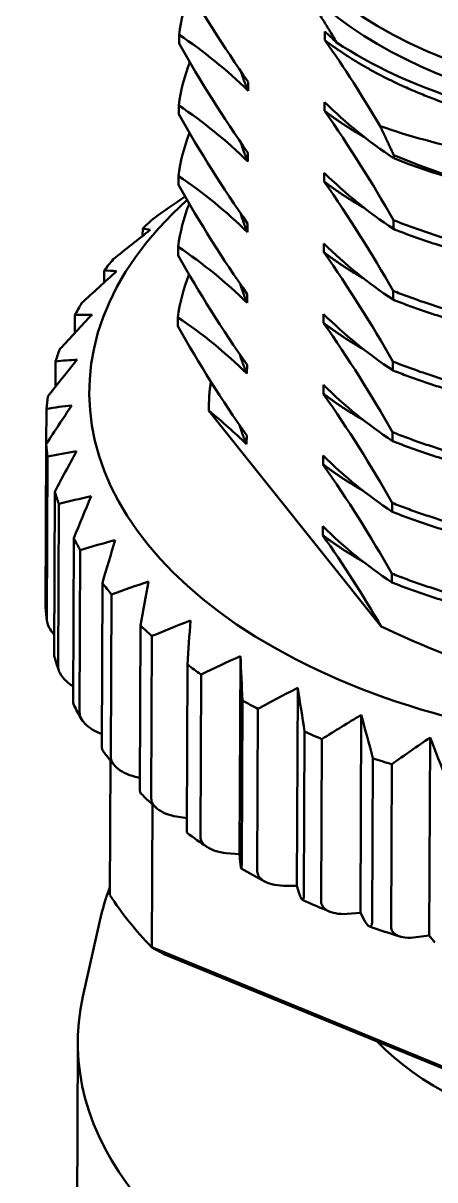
# Model space of a CAD drawing. Header units: millimetres. Extents: x 0 to 420, y 0 to 297.
# Drawn here: x 299.358 to 300.033, y 159.228 to 161.127 of the extents above; entities that cross this region are included whole.
import ezdxf

# ---------------------------------------------------------------- set-up
doc = ezdxf.new("R2010")
doc.units = ezdxf.units.MM
doc.header["$LTSCALE"] = 0.75
doc.layers.add('Visible', color=7, linetype='Continuous', lineweight=50)

msp = doc.modelspace()

# ---------------------------------------------------------------- linework, layer by layer
at = {"layer": 'Visible', "extrusion": (0, 0.816497, 0.57735)}
for p, q in [((299.6132, 161.0937), (299.6133, 161.1082)), ((299.8524, 161.0991), (299.8524, 161.1136)), ((299.7267, 161.0305), (299.7266, 161.016)), ((299.6127, 160.9776), (299.6128, 160.9921)), ((299.8519, 160.983), (299.8519, 160.9975)), ((299.7262, 160.9144), (299.7261, 160.8999)), ((299.9653, 160.9104), (299.9653, 160.9053)), ((299.6122, 160.8615), (299.6123, 160.876)), ((299.8514, 160.8669), (299.8514, 160.8814)), ((299.7257, 160.7983), (299.7256, 160.7838)), ((299.9648, 160.8037), (299.9648, 160.7892)), ((299.5536, 160.79), (299.5535, 160.7778)), ((299.6117, 160.7454), (299.6118, 160.76)), ((299.8509, 160.7508), (299.8509, 160.7653)), ((299.4903, 160.721), (299.4902, 160.7012)), ((299.7252, 160.6822), (299.7251, 160.6677)), ((299.9643, 160.6876), (299.9643, 160.6731)), ((299.4425, 160.6478), (299.4423, 160.6186)), ((299.6112, 160.6294), (299.6113, 160.6439)), ((299.8504, 160.6348), (299.8504, 160.6493)), ((299.4107, 160.5717), (299.4106, 160.5303)), ((299.7247, 160.5662), (299.7246, 160.5517)), ((299.9638, 160.5716), (299.9638, 160.557)), ((299.8499, 160.5187), (299.8499, 160.5332)), ((299.3956, 160.4938), (299.3954, 160.436)), ((299.9448, 160.1366), (299.6623, 160.4903)), ((299.7242, 160.4501), (299.7241, 160.4356)), ((299.9633, 160.4555), (299.9633, 160.441)), ((299.3942, 160.1689), (299.3953, 160.4359)), ((299.3974, 160.4154), (299.3963, 160.1484)), ((299.8494, 160.4026), (299.8494, 160.4171)), ((299.4084, 160.0909), (299.4096, 160.3578)), ((299.4161, 160.3377), (299.4149, 160.0707)), ((299.9628, 160.3394), (299.9628, 160.3249)), ((299.8488, 160.2865), (299.8489, 160.301)), ((299.4393, 160.0144), (299.4405, 160.2814)), ((299.4512, 160.2619), (299.4501, 159.9949)), ((299.9623, 160.2233), (299.9623, 160.2088)), ((299.4864, 159.9408), (299.4875, 160.2078)), ((299.5024, 160.1892), (299.5013, 159.9222)), ((299.5489, 159.8712), (299.55, 160.1382)), ((299.5688, 160.1208), (299.5676, 159.8538)), ((299.6258, 159.8067), (299.627, 160.0736)), ((299.7139, 160.0878), (299.7125, 159.7627)), ((299.6493, 160.0577), (299.6482, 159.7907)), ((299.8078, 160.0358), (299.8063, 159.7108)), ((299.716, 159.7482), (299.7171, 160.0152)), ((299.7427, 160.001), (299.7416, 159.734)), ((299.912, 159.9911), (299.9106, 159.666)), ((299.818, 159.6967), (299.8191, 159.9637)), ((299.8475, 159.9515), (299.8464, 159.6845)), ((300.025, 159.9543), (300.0236, 159.6292)), ((299.9301, 159.6531), (299.9313, 159.9201)), ((299.5008, 159.9162), (299.4999, 159.6955)), ((299.9621, 159.9101), (299.9609, 159.6431)), ((299.5411, 159.8898), (299.549, 159.888)), ((299.5685, 159.6096), (299.5695, 159.8442)), ((299.6259, 159.8218), (299.6091, 159.8243)), ((299.7125, 159.7627), (299.6906, 159.7644)), ((299.7125, 159.7627), (299.7136, 159.7499)), ((299.8063, 159.7108), (299.7843, 159.7108)), ((299.8063, 159.7108), (299.8103, 159.6981)), ((299.4833, 159.653), (299.4556, 159.529)), ((299.9106, 159.666), (299.8888, 159.6644)), ((299.9106, 159.666), (299.9172, 159.6538)), ((300.0236, 159.6292), (300.0023, 159.6261)), ((300.0236, 159.6292), (300.0328, 159.6175)), ((300.2934, 159.3118), (299.5685, 159.6096)), ((300.3044, 159.3044), (299.5901, 159.5977)), ((299.4471, 159.4543), (299.4453, 159.048))]:
    msp.add_line(p, q, dxfattribs=at)
at = {"layer": 'Visible', "extrusion": (1e-16, -2e-16, -1)}
for centre, radius, start, end in [((-301.5337, 162.2945), 2.2052, 325.0282, 330.536), ((-300.3941, 161.0864), 0.776, 303.7272, 314.532), ((-300.3273, 160.8182), 1.2412, 292.0785, 294.3553)]:
    msp.add_arc(centre, radius, start, end, dxfattribs=at)
at = {"layer": 'Visible'}
for centre, radius, start, end in [((299.1824, 160.4628), 0.776, 45.468, 56.2728), ((298.1755, 159.9208), 2.0495, 30.4078, 35.0956), ((299.1819, 160.3467), 0.776, 45.468, 56.2728), ((298.0448, 159.719), 2.2052, 29.464, 34.9718), ((299.1814, 160.2306), 0.776, 45.468, 56.2728), ((298.0443, 159.6029), 2.2052, 29.464, 34.9718), ((299.1809, 160.1145), 0.776, 45.468, 56.2728), ((298.0438, 159.4869), 2.2052, 29.464, 34.9718), ((299.1804, 159.9985), 0.776, 45.468, 56.2728), ((298.0433, 159.3708), 2.2052, 29.464, 34.9718), ((298.0428, 159.2547), 2.2052, 29.464, 34.9718), ((299.1706, 159.8719), 0.79, 45.5202, 51.5104), ((298.0423, 159.1386), 2.2052, 29.464, 34.9718), ((298.1423, 159.0885), 2.085, 30.1769, 35.0683), ((299.78, 160.1961), 0.3869, 184.2412, 187.4693), ((299.8119, 160.2033), 0.4196, 196.2313, 199.4291), ((299.8722, 160.2301), 0.4857, 207.2979, 210.416)]:
    msp.add_arc(centre, radius, start, end, dxfattribs=at)
at = {"layer": 'Visible', "extrusion": (2e-16, 0, -1)}
for centre, radius, start, end in [((-300.4257, 161.6984), 0.8189, 312.5909, 314.4335), ((-301.5332, 162.1784), 2.2052, 325.0282, 330.536), ((-300.3961, 161.5507), 0.776, 303.7272, 314.532), ((-300.3909, 160.9873), 1.4219, 286.9597, 289.1058)]:
    msp.add_arc(centre, radius, start, end, dxfattribs=at)
at = {"layer": 'Visible', "extrusion": (4e-16, -1e-16, -1)}
for centre, radius, start, end in [((-301.5327, 162.0623), 2.2052, 325.0282, 330.536), ((-300.3946, 161.2025), 0.776, 303.7272, 314.532)]:
    msp.add_arc(centre, radius, start, end, dxfattribs=at)
at = {"layer": 'Visible', "extrusion": (2e-16, -1e-16, -1)}
for centre, radius, start, end in [((-300.3956, 161.4346), 0.776, 303.7272, 314.532), ((-301.5322, 161.9462), 2.2052, 325.0282, 330.536), ((-300.3931, 160.8542), 0.776, 303.7272, 314.532)]:
    msp.add_arc(centre, radius, start, end, dxfattribs=at)
at = {"layer": 'Visible', "extrusion": (2e-16, -2e-16, -1)}
for centre, radius, start, end in [((-300.3951, 161.3185), 0.776, 303.7272, 314.532), ((-299.9547, 160.286), 0.5854, 319.8671, 322.8489)]:
    msp.add_arc(centre, radius, start, end, dxfattribs=at)
at = {"layer": 'Visible', "extrusion": (3e-16, 0, -1)}
for centre, radius, start, end in [((-301.5317, 161.8302), 2.2052, 325.0282, 330.536), ((-300.1507, 160.4997), 0.8763, 304.1254, 306.7418)]:
    msp.add_arc(centre, radius, start, end, dxfattribs=at)
at = {"layer": 'Visible', "extrusion": (1e-16, 0, -1)}
for centre, radius, start, end in [((-301.5312, 161.7141), 2.2052, 325.0282, 330.536), ((-300.3936, 160.9703), 0.776, 303.7272, 314.532), ((-300.2455, 160.6508), 1.0547, 297.7417, 300.1774)]:
    msp.add_arc(centre, radius, start, end, dxfattribs=at)
at = {"layer": 'Visible', "extrusion": (3e-16, -2e-16, -1)}
msp.add_arc((-300.4529, 161.1661), 1.148, 277.3486, 296.2691, dxfattribs=at)
at = {"layer": 'Visible', "extrusion": (0, 0, -1)}
msp.add_arc((-300.0507, 160.376), 0.7171, 311.4316, 314.2373, dxfattribs=at)
at = {"layer": 'Visible', "extrusion": (3e-16, 3e-16, -1)}
for centre, major_axis, start_param, end_param in [((300.4699, 161.4296), (-0.75, 0.0032), 3.141593, 6.283185), ((300.4657, 160.4598), (-1.0714, 0.0046), 0.549711, 0.582566), ((300.4657, 160.4598), (-1.0714, 0.0046), 0.298383, 0.331239), ((300.4657, 160.4598), (-1.0714, 0.0046), -0.581263, -0.548407), ((300.4657, 160.4598), (-1.0714, 0.0046), -0.83259, -0.799734), ((300.4657, 160.4598), (-1.0714, 0.0046), -0.958254, -0.925398)]:
    msp.add_ellipse(centre, major_axis=major_axis, ratio=0.58284, start_param=start_param, end_param=end_param, dxfattribs=at)
at = {"layer": 'Visible', "extrusion": (3e-16, 4e-16, -1)}
for centre, major_axis, start_param, end_param in [((300.4698, 161.4001), (-0.75, 0.0032), 3.10786, 5.844014), ((300.4694, 161.313), (-0.8571, 0.0037), -1.224569, -0.944532)]:
    msp.add_ellipse(centre, major_axis=major_axis, ratio=0.58284, start_param=start_param, end_param=end_param, dxfattribs=at)
at = {"layer": 'Visible', "extrusion": (3e-16, 1e-16, -1)}
for centre, major_axis, ratio, start_param, end_param in [((300.4698, 161.306), (0.8575, 0.0173), 0.567733, 1.931217, 2.211164), ((300.4657, 160.4598), (-1.0714, 0.0046), 0.58284, -0.329935, -0.297079)]:
    msp.add_ellipse(centre, major_axis=major_axis, ratio=ratio, start_param=start_param, end_param=end_param, dxfattribs=at)
at = {"layer": 'Visible', "extrusion": (4e-16, 1e-16, -1)}
msp.add_ellipse((300.466, 160.5178), major_axis=(-1, 0.0043), ratio=0.58284, start_param=2.589255, end_param=6.855014, dxfattribs=at)
at = {"layer": 'Visible', "extrusion": (4e-16, -1e-16, -1)}
for start_param, end_param in [(0.424047, 0.456903), (0.172719, 0.205575), (0.047056, 0.079912), (-0.078608, -0.045752), (-0.204272, -0.171416), (-0.455599, -0.422743), (-0.706926, -0.674071), (-1.083918, -1.051062)]:
    msp.add_ellipse((300.4657, 160.4598), major_axis=(-1.0714, 0.0046), ratio=0.58284, start_param=start_param, end_param=end_param, dxfattribs=at)
at = {"layer": 'Visible'}
msp.add_ellipse((300.4633, 159.9026), major_axis=(-1.0286, 0.0044), ratio=0.58284, start_param=0.360184, end_param=0.518158, dxfattribs=at)
at = {"layer": 'Visible', "extrusion": (2e-16, 0, -1)}
msp.add_ellipse((300.4614, 159.4499), major_axis=(-1.0143, 0.0044), ratio=0.58284, start_param=3.01478, end_param=6.409998, dxfattribs=at)
at = {"layer": 'Visible', "extrusion": (4e-16, 0, -1)}
msp.add_ellipse((300.4621, 159.624), major_axis=(-0.6, 0.0026), ratio=0.58284, start_param=4.42499, end_param=5.770072, dxfattribs=at)
at = {"layer": 'Visible', "extrusion": (-2.47914e-11, -1.66886e-11, -1)}
msp.add_rational_spline([(299.7902, 161.2171), (299.8302, 161.167), (299.8715, 161.0955)], [1.81904761762, 1.81904761762, 1.7900251174], degree=2, dxfattribs=at)
at = {"layer": 'Visible'}
for points, weights, knots in [([(301.3243, 161.2088), (301.316, 161.136), (301.2747, 161.0674), (301.1533, 160.8661), (300.8315, 160.7722), (300.5098, 160.6784), (300.1761, 160.7428), (300.0625, 160.7647), (299.9648, 160.8037)], [0.964998613553, 0.972729596799, 1, 0.923879532511, 1, 0.923879532511, 1, 0.972729596799, 0.964998613553], [0.14780204, 0.14780204, 0.14780204, 0.15277778, 0.15277778, 0.16666667, 0.16666667, 0.18055556, 0.18055556, 0.18553129, 0.18553129, 0.18553129]), ([(301.3242, 161.1943), (301.3159, 161.1215), (301.2746, 161.0529), (301.1532, 160.8516), (300.8315, 160.7577), (300.5097, 160.6639), (300.176, 160.7283), (300.0625, 160.7502), (299.9648, 160.7892)], [0.964998613553, 0.972729596799, 1, 0.923879532511, 1, 0.923879532511, 1, 0.972729596799, 0.964998613553], [0, 0, 0, 0.00168216, 0.00168216, 0.00637759, 0.00637759, 0.01107303, 0.01107303, 0.01275519, 0.01275519, 0.01275519]), ([(300.898, 161.0182), (300.8478, 160.9971), (300.793, 160.9809), (300.5061, 160.8965), (300.2085, 160.9531), (299.9897, 160.9948), (299.8524, 161.0991)], [0.975309662965, 0.984497722588, 1, 0.923879532511, 1, 0.942877655711, 0.971486845258], [0.05272702, 0.05272702, 0.05272702, 0.05555556, 0.05555556, 0.06944444, 0.06944444, 0.07986695, 0.07986695, 0.07986695]), ([(301.3238, 161.0928), (301.3154, 161.0199), (301.2742, 160.9514), (301.1528, 160.75), (300.831, 160.6561), (300.5093, 160.5623), (300.1756, 160.6267), (300.062, 160.6486), (299.9643, 160.6876)], [0.964998613553, 0.972729596799, 1, 0.923879532511, 1, 0.923879532511, 1, 0.972729596799, 0.964998613553], [0.25891315, 0.25891315, 0.25891315, 0.26388889, 0.26388889, 0.27777778, 0.27777778, 0.29166667, 0.29166667, 0.29664241, 0.29664241, 0.29664241]), ([(301.3237, 161.0783), (301.3154, 161.0054), (301.2741, 160.9369), (301.1527, 160.7355), (300.831, 160.6416), (300.5092, 160.5478), (300.1755, 160.6122), (300.062, 160.6341), (299.9643, 160.6731)], [0.964998613553, 0.972729596799, 1, 0.923879532511, 1, 0.923879532511, 1, 0.972729596799, 0.964998613553], [0, 0, 0, 0.00168272, 0.00168272, 0.00637973, 0.00637973, 0.01107674, 0.01107674, 0.01275946, 0.01275946, 0.01275946]), ([(301.3233, 160.9767), (301.3149, 160.9038), (301.2737, 160.8353), (301.1523, 160.6339), (300.8305, 160.54), (300.5088, 160.4462), (300.1751, 160.5106), (300.0615, 160.5325), (299.9638, 160.5716)], [0.964998613553, 0.972729596799, 1, 0.923879532511, 1, 0.923879532511, 1, 0.972729596799, 0.964998613553], [0.37002426, 0.37002426, 0.37002426, 0.375, 0.375, 0.38888889, 0.38888889, 0.40277778, 0.40277778, 0.40775352, 0.40775352, 0.40775352]), ([(301.3232, 160.9622), (301.3149, 160.8893), (301.2736, 160.8208), (301.1522, 160.6194), (300.8305, 160.5255), (300.5087, 160.4317), (300.175, 160.4961), (300.0615, 160.518), (299.9638, 160.557)], [0.964998613553, 0.972729596799, 1, 0.923879532511, 1, 0.923879532511, 1, 0.972729596799, 0.964998613553], [0, 0, 0, 0.00168272, 0.00168272, 0.00637973, 0.00637973, 0.01107674, 0.01107674, 0.01275946, 0.01275946, 0.01275946]), ([(301.3228, 160.8606), (301.3144, 160.7877), (301.2732, 160.7192), (301.1518, 160.5178), (300.83, 160.424), (300.5083, 160.3301), (300.1746, 160.3945), (300.061, 160.4164), (299.9633, 160.4555)], [0.964998613553, 0.972729596799, 1, 0.923879532511, 1, 0.923879532511, 1, 0.972729596799, 0.964998613553], [0.48113537, 0.48113537, 0.48113537, 0.48611111, 0.48611111, 0.5, 0.5, 0.51388889, 0.51388889, 0.51886463, 0.51886463, 0.51886463]), ([(301.3227, 160.8461), (301.3144, 160.7732), (301.2731, 160.7047), (301.1517, 160.5033), (300.83, 160.4095), (300.5082, 160.3156), (300.1745, 160.38), (300.061, 160.4019), (299.9633, 160.441)], [0.964998613553, 0.972729596799, 1, 0.923879532511, 1, 0.923879532511, 1, 0.972729596799, 0.964998613553], [0, 0, 0, 0.00168272, 0.00168272, 0.00637973, 0.00637973, 0.01107674, 0.01107674, 0.01275946, 0.01275946, 0.01275946]), ([(301.3222, 160.7445), (301.3139, 160.6716), (301.2727, 160.6031), (301.1513, 160.4017), (300.8295, 160.3079), (300.5078, 160.214), (300.1741, 160.2784), (300.0605, 160.3004), (299.9628, 160.3394)], [0.964998613553, 0.972729596799, 1, 0.923879532511, 1, 0.923879532511, 1, 0.972729596799, 0.964998613553], [0.59224648, 0.59224648, 0.59224648, 0.59722222, 0.59722222, 0.61111111, 0.61111111, 0.625, 0.625, 0.62997574, 0.62997574, 0.62997574]), ([(301.3222, 160.73), (301.3139, 160.6571), (301.2726, 160.5886), (301.1512, 160.3872), (300.8295, 160.2934), (300.5077, 160.1995), (300.174, 160.2639), (300.0605, 160.2858), (299.9628, 160.3249)], [0.964998613553, 0.972729596799, 1, 0.923879532511, 1, 0.923879532511, 1, 0.972729596799, 0.964998613553], [0, 0, 0, 0.00168272, 0.00168272, 0.00637973, 0.00637973, 0.01107674, 0.01107674, 0.01275946, 0.01275946, 0.01275946]), ([(301.3217, 160.6284), (301.3134, 160.5556), (301.2721, 160.487), (301.1508, 160.2856), (300.829, 160.1918), (300.5073, 160.0979), (300.1736, 160.1624), (300.06, 160.1843), (299.9623, 160.2233)], [0.964998613553, 0.972729596799, 1, 0.923879532511, 1, 0.923879532511, 1, 0.972729596799, 0.964998613553], [0.70335759, 0.70335759, 0.70335759, 0.70833333, 0.70833333, 0.72222222, 0.72222222, 0.73611111, 0.73611111, 0.74108685, 0.74108685, 0.74108685]), ([(301.3217, 160.6139), (301.3134, 160.541), (301.2721, 160.4725), (301.1507, 160.2711), (300.829, 160.1773), (300.5072, 160.0834), (300.1735, 160.1478), (300.06, 160.1698), (299.9623, 160.2088)], [0.964998613553, 0.972729596799, 1, 0.923879532511, 1, 0.923879532511, 1, 0.972729596799, 0.964998613553], [0, 0, 0, 0.00168203, 0.00168203, 0.00637711, 0.00637711, 0.0110722, 0.0110722, 0.01275422, 0.01275422, 0.01275422])]:
    msp.add_rational_spline(points, weights, degree=2, knots=knots, dxfattribs=at)
for points in [[(299.6133, 161.1082), (299.6162, 161.132), (299.6224, 161.1558), (299.6316, 161.1791)], [(299.6128, 160.9921), (299.6157, 161.0159), (299.6219, 161.0397), (299.6311, 161.063)], [(299.6123, 160.876), (299.6152, 160.8998), (299.6214, 160.9236), (299.6306, 160.9469)], [(299.5725, 160.8072), (299.5893, 160.8191), (299.6062, 160.8308), (299.6232, 160.8424)], [(299.6118, 160.76), (299.6147, 160.7838), (299.6209, 160.8075), (299.6301, 160.8308)], [(299.5054, 160.7395), (299.5255, 160.7557), (299.5457, 160.7718), (299.5661, 160.7877)], [(299.5661, 160.7877), (299.5619, 160.7888), (299.5577, 160.7895), (299.5536, 160.79)], [(299.4534, 160.6673), (299.4724, 160.6849), (299.4915, 160.7025), (299.5108, 160.7198)], [(299.5108, 160.7198), (299.5039, 160.7205), (299.4971, 160.7209), (299.4903, 160.721)], [(299.6113, 160.6439), (299.6142, 160.6677), (299.6204, 160.6914), (299.6296, 160.7147)], [(299.4174, 160.5918), (299.435, 160.6108), (299.4526, 160.6297), (299.4705, 160.6484)], [(299.4705, 160.6484), (299.4611, 160.6485), (299.4517, 160.6483), (299.4425, 160.6478)], [(299.398, 160.5143), (299.4138, 160.5345), (299.4298, 160.5546), (299.4459, 160.5746)], [(299.4459, 160.5746), (299.4341, 160.5739), (299.4223, 160.5729), (299.4107, 160.5717)], [(299.6623, 160.4903), (299.6619, 160.5064), (299.663, 160.5225), (299.6654, 160.5386)], [(299.3953, 160.4359), (299.4092, 160.4572), (299.4232, 160.4784), (299.4373, 160.4995)], [(299.4373, 160.4995), (299.4233, 160.4979), (299.4094, 160.496), (299.3956, 160.4938)], [(299.445, 160.4243), (299.429, 160.4216), (299.4132, 160.4186), (299.3974, 160.4154)], [(299.4096, 160.3578), (299.4213, 160.3801), (299.4331, 160.4023), (299.445, 160.4243)], [(299.4688, 160.3502), (299.4511, 160.3463), (299.4335, 160.3421), (299.4161, 160.3377)], [(299.4405, 160.2814), (299.4499, 160.3045), (299.4593, 160.3274), (299.4688, 160.3502)], [(299.5084, 160.2784), (299.4892, 160.2732), (299.4701, 160.2676), (299.4512, 160.2619)], [(299.563, 160.2101), (299.5426, 160.2034), (299.5225, 160.1964), (299.5024, 160.1892)], [(299.6319, 160.1462), (299.6107, 160.138), (299.5897, 160.1295), (299.5688, 160.1208)], [(299.409, 160.0861), (299.4086, 160.0875), (299.4084, 160.0892), (299.4084, 160.0909)], [(299.7139, 160.0878), (299.6922, 160.078), (299.6707, 160.068), (299.6493, 160.0577)], [(299.8078, 160.0358), (299.7859, 160.0244), (299.7642, 160.0128), (299.7427, 160.001)], [(299.912, 159.9911), (299.8903, 159.9781), (299.8689, 159.9649), (299.8475, 159.9515)], [(300.025, 159.9543), (300.0039, 159.9397), (299.9829, 159.925), (299.9621, 159.9101)], [(299.4833, 159.653), (299.4875, 159.6718), (299.493, 159.6904), (299.4999, 159.7086)]]:
    msp.add_open_spline(points, degree=3, dxfattribs=at)
for points, knots in [([(300.3248, 160.9514), (300.2369, 160.9592), (300.1523, 160.9761), (299.9981, 161.0252), (299.9292, 161.0573), (299.8715, 161.0955)], [-0.373099, -0.373099, -0.373099, -0.373099, -0.1865478, -0.1865478, -0.000001, -0.000001, -0.000001, -0.000001]), ([(300.898, 161.0182), (300.8108, 160.9723), (300.7224, 160.9452), (300.5633, 160.9074), (300.4714, 160.8955), (300.3413, 160.8921), (300.3033, 160.8927), (300.1985, 160.8991), (300.141, 160.9079), (300.0413, 160.9277), (299.9905, 160.9414), (299.9431, 160.9581)], [0, 0, 0, 0, 0.233034, 0.233034, 0.519617, 0.519617, 0.63878, 0.63878, 0.852299, 0.852299, 1.097842, 1.097842, 1.097842, 1.097842]), ([(299.3963, 160.1484), (299.3963, 160.1459), (299.3969, 160.1426), (299.3992, 160.1364), (299.4014, 160.1324), (299.4051, 160.1272), (299.4068, 160.1251), (299.4086, 160.1231)], [0, 0, 0, 0, 0.00648457, 0.00648457, 0.01447686, 0.01447686, 0.01975677, 0.01975677, 0.01975677, 0.01975677]), ([(299.4149, 160.0707), (299.4149, 160.0682), (299.4156, 160.0649), (299.4182, 160.0589), (299.4206, 160.0551), (299.4262, 160.0484), (299.4304, 160.0444), (299.4358, 160.0404), (299.4376, 160.0392), (299.4394, 160.0381)], [0, 0, 0, 0, 0.00648457, 0.00648457, 0.01447686, 0.01447686, 0.02471872, 0.02471872, 0.029185, 0.029185, 0.029185, 0.029185]), ([(299.4406, 160.0073), (299.4405, 160.0076), (299.4404, 160.0078), (299.4397, 160.0095), (299.4393, 160.0119), (299.4393, 160.0144)], [0.143802844, 0.143802844, 0.143802844, 0.143802844, 0.144837147, 0.144837147, 0.151321721, 0.151321721, 0.151321721, 0.151321721]), ([(299.4881, 159.9325), (299.4877, 159.933), (299.4874, 159.9337), (299.4867, 159.9359), (299.4864, 159.9383), (299.4864, 159.9408)], [0.14113857, 0.14113857, 0.14113857, 0.14113857, 0.14488235, 0.14488235, 0.15136692, 0.15136692, 0.15136692, 0.15136692]), ([(299.5504, 159.8622), (299.55, 159.8627), (299.5496, 159.8636), (299.549, 159.8663), (299.5489, 159.8687), (299.5489, 159.8712)], [0.13877055, 0.13877055, 0.13877055, 0.13877055, 0.14483715, 0.14483715, 0.15132172, 0.15132172, 0.15132172, 0.15132172]), ([(299.6265, 159.7975), (299.6265, 159.7975), (299.6265, 159.7975), (299.6263, 159.7977), (299.6261, 159.7986), (299.6259, 159.8018), (299.6258, 159.8042), (299.6258, 159.8067)], [0.13677053, 0.13677053, 0.13677053, 0.13677053, 0.13689006, 0.13689006, 0.14488235, 0.14488235, 0.15136692, 0.15136692, 0.15136692, 0.15136692])]:
    msp.add_open_spline(points, degree=3, knots=knots, dxfattribs=at)
for points in [[(299.7266, 161.016), (299.7197, 161.0315), (299.715, 161.0472)], [(299.7261, 160.8999), (299.7192, 160.9154), (299.7145, 160.9312)], [(299.7256, 160.7838), (299.7187, 160.7993), (299.714, 160.8151)], [(299.7251, 160.6677), (299.7182, 160.6832), (299.7135, 160.699)], [(299.7246, 160.5517), (299.7177, 160.5672), (299.713, 160.5829)], [(299.7241, 160.4356), (299.7172, 160.4511), (299.7125, 160.4668)]]:
    msp.add_rational_spline(points, [0.971486845258, 0.967877506816, 0.965632703431], degree=2, dxfattribs=at)
at = {"layer": 'Visible', "extrusion": (2.74605e-11, 4.10453e-11, -1)}
msp.add_rational_spline([(299.9184, 160.9392), (299.8824, 160.9598), (299.8519, 160.983)], [0.962899387968, 0.964966577168, 0.971486845258], degree=2, dxfattribs=at)
at = {"layer": 'Visible', "extrusion": (3.08891e-10, 1.45599e-10, -1)}
msp.add_rational_spline([(299.9431, 160.9581), (299.954, 160.9351), (299.9653, 160.9104)], [1.72381889677, 1.71158426642, 1.69777777647], degree=2, dxfattribs=at)
at = {"layer": 'Visible', "extrusion": (2.33701e-11, 3.32134e-11, -1)}
msp.add_rational_spline([(299.9179, 160.8231), (299.8819, 160.8437), (299.8514, 160.8669)], [0.962899387969, 0.96496657717, 0.971486845258], degree=2, dxfattribs=at)
at = {"layer": 'Visible', "extrusion": (-5.1847e-12, -5.602e-12, -1)}
msp.add_rational_spline([(299.9174, 160.707), (299.8814, 160.7276), (299.8509, 160.7508)], [0.962899387969, 0.96496657717, 0.971486845258], degree=2, dxfattribs=at)
at = {"layer": 'Visible', "extrusion": (-1.64313e-11, -2.04078e-11, -1)}
msp.add_rational_spline([(299.9169, 160.5909), (299.8809, 160.6115), (299.8504, 160.6348)], [0.962899387969, 0.96496657717, 0.971486845258], degree=2, dxfattribs=at)
at = {"layer": 'Visible', "extrusion": (-4.785e-12, -1.18054e-11, -1)}
msp.add_rational_spline([(299.9164, 160.4749), (299.8804, 160.4954), (299.8499, 160.5187)], [0.962899388851, 0.96496657856, 0.971486845258], degree=2, dxfattribs=at)
at = {"layer": 'Visible', "extrusion": (-1.53369e-11, -2.26378e-11, -1)}
msp.add_rational_spline([(299.9159, 160.3588), (299.8799, 160.3794), (299.8494, 160.4026)], [0.962899387969, 0.96496657717, 0.971486845258], degree=2, dxfattribs=at)
at = {"layer": 'Visible', "extrusion": (1.99744e-11, 2.93548e-11, -1)}
msp.add_rational_spline([(299.9154, 160.2427), (299.8794, 160.2633), (299.8488, 160.2865)], [0.96289938797, 0.964966577172, 0.971486845258], degree=2, dxfattribs=at)
at = {"layer": 'Visible', "extrusion": (1.34995e-09, -3.94919e-10, 1)}
msp.add_open_spline([(299.4875, 160.2078), (299.4944, 160.2315), (299.5014, 160.255), (299.5084, 160.2784)], degree=3, dxfattribs=at)
at = {"layer": 'Visible', "extrusion": (4.18948e-09, -7.54839e-10, 1)}
msp.add_open_spline([(299.55, 160.1382), (299.5543, 160.1623), (299.5586, 160.1862), (299.563, 160.2101)], degree=3, dxfattribs=at)
at = {"layer": 'Visible', "extrusion": (-3.29596e-09, -1.93326e-10, 1)}
msp.add_open_spline([(299.3942, 160.1675), (299.3942, 160.1679), (299.3942, 160.1684), (299.3942, 160.1689)], degree=3, dxfattribs=at)
at = {"layer": 'Visible', "extrusion": (-1.91499e-09, 1.28108e-10, 1)}
msp.add_open_spline([(299.627, 160.0736), (299.6286, 160.0979), (299.6302, 160.1221), (299.6319, 160.1462)], degree=3, dxfattribs=at)
at = {"layer": 'Visible', "extrusion": (2.44623e-09, 1.09259e-10, -1)}
msp.add_open_spline([(299.7171, 160.0152), (299.7161, 160.0395), (299.715, 160.0637), (299.7139, 160.0878)], degree=3, dxfattribs=at)
at = {"layer": 'Visible', "extrusion": (2.75894e-10, 4.46655e-11, -1)}
msp.add_open_spline([(299.8191, 159.9637), (299.8154, 159.9879), (299.8116, 160.0119), (299.8078, 160.0358)], degree=3, dxfattribs=at)
at = {"layer": 'Visible', "extrusion": (-6.7839e-12, -5.8685e-12, -1)}
msp.add_open_spline([(299.4501, 159.9949), (299.4501, 159.9924), (299.4509, 159.9892), (299.4536, 159.9833), (299.4563, 159.9797), (299.4623, 159.9734), (299.4669, 159.9698), (299.4756, 159.9644), (299.4814, 159.9617), (299.4865, 159.96)], degree=3, knots=[0, 0, 0, 0, 0.00648457, 0.00648457, 0.01447686, 0.01447686, 0.02471872, 0.02471872, 0.03652203, 0.03652203, 0.03652203, 0.03652203], dxfattribs=at)
at = {"layer": 'Visible', "extrusion": (6.52502e-10, 1.78401e-10, -1)}
msp.add_open_spline([(299.9313, 159.9201), (299.9249, 159.9439), (299.9185, 159.9675), (299.912, 159.9911)], degree=3, dxfattribs=at)
at = {"layer": 'Visible', "extrusion": (5.37635e-10, 2.0775e-10, -1)}
msp.add_open_spline([(300.0519, 159.885), (300.043, 159.9082), (300.034, 159.9313), (300.025, 159.9543)], degree=3, dxfattribs=at)
at = {"layer": 'Visible', "extrusion": (1.77702e-11, 2.22216e-11, -1)}
msp.add_open_spline([(299.5013, 159.9222), (299.5013, 159.9197), (299.5021, 159.9166), (299.505, 159.9109), (299.5079, 159.9075), (299.5142, 159.9017), (299.5191, 159.8984), (299.5288, 159.8935), (299.5354, 159.8911), (299.5411, 159.8898)], degree=3, knots=[0, 0, 0, 0, 0.00648457, 0.00648457, 0.01447686, 0.01447686, 0.02471872, 0.02471872, 0.037436, 0.037436, 0.037436, 0.037436], dxfattribs=at)
at = {"layer": 'Visible', "extrusion": (4.0015e-12, -1.701e-13, -1)}
msp.add_open_spline([(299.5676, 159.8538), (299.5676, 159.8513), (299.5685, 159.8482), (299.5716, 159.8428), (299.5745, 159.8396), (299.5811, 159.8342), (299.5862, 159.8314), (299.5963, 159.8271), (299.6032, 159.8252), (299.6091, 159.8243)], degree=3, knots=[0, 0, 0, 0, 0.00648457, 0.00648457, 0.01447686, 0.01447686, 0.02471872, 0.02471872, 0.037436, 0.037436, 0.037436, 0.037436], dxfattribs=at)
at = {"layer": 'Visible', "extrusion": (-3.36e-14, 3.513e-12, -1)}
msp.add_open_spline([(299.6482, 159.7907), (299.6482, 159.7882), (299.6491, 159.7853), (299.6522, 159.78), (299.6552, 159.7771), (299.662, 159.7722), (299.6672, 159.7697), (299.6775, 159.7662), (299.6846, 159.7648), (299.6906, 159.7644)], degree=3, knots=[0, 0, 0, 0, 0.00648457, 0.00648457, 0.01447686, 0.01447686, 0.02471872, 0.02471872, 0.037436, 0.037436, 0.037436, 0.037436], dxfattribs=at)
at = {"layer": 'Visible', "extrusion": (7.53469e-11, 4.0807e-12, -1)}
msp.add_open_spline([(299.7136, 159.7499), (299.7139, 159.7464), (299.7143, 159.7431), (299.7149, 159.7398), (299.7152, 159.7388), (299.7156, 159.7392), (299.7157, 159.7402), (299.7159, 159.7433), (299.716, 159.7457), (299.716, 159.7482)], degree=3, knots=[0.11393092, 0.11393092, 0.11393092, 0.11393092, 0.1266482, 0.1266482, 0.13689006, 0.13689006, 0.14488235, 0.14488235, 0.15136692, 0.15136692, 0.15136692, 0.15136692], dxfattribs=at)
at = {"layer": 'Visible', "extrusion": (3.1794e-12, 8.6155e-12, -1)}
msp.add_open_spline([(299.7416, 159.734), (299.7416, 159.7315), (299.7425, 159.7286), (299.7456, 159.7236), (299.7487, 159.7209), (299.7555, 159.7165), (299.7607, 159.7144), (299.7711, 159.7116), (299.7783, 159.7108), (299.7843, 159.7108)], degree=3, knots=[0, 0, 0, 0, 0.00648457, 0.00648457, 0.01447686, 0.01447686, 0.02471872, 0.02471872, 0.037436, 0.037436, 0.037436, 0.037436], dxfattribs=at)
at = {"layer": 'Visible', "extrusion": (5.156e-13, 2.8507e-12, -1)}
msp.add_open_spline([(299.8103, 159.6981), (299.8113, 159.6947), (299.8126, 159.6914), (299.8145, 159.6881), (299.8154, 159.6872), (299.8166, 159.6877), (299.8172, 159.6887), (299.8178, 159.6919), (299.8179, 159.6942), (299.818, 159.6967)], degree=3, knots=[0.11394004, 0.11394004, 0.11394004, 0.11394004, 0.12665732, 0.12665732, 0.13689918, 0.13689918, 0.14489147, 0.14489147, 0.15137604, 0.15137604, 0.15137604, 0.15137604], dxfattribs=at)
at = {"layer": 'Visible', "extrusion": (8.12e-13, -9.3456e-12, -1)}
msp.add_open_spline([(299.8464, 159.6845), (299.8464, 159.682), (299.8473, 159.6792), (299.8504, 159.6744), (299.8534, 159.6719), (299.8601, 159.668), (299.8653, 159.6663), (299.8756, 159.6643), (299.8828, 159.664), (299.8888, 159.6644)], degree=3, knots=[0, 0, 0, 0, 0.00648457, 0.00648457, 0.01447686, 0.01447686, 0.02471872, 0.02471872, 0.037436, 0.037436, 0.037436, 0.037436], dxfattribs=at)
at = {"layer": 'Visible', "extrusion": (-1.18969e-11, 3.7391e-12, -1)}
msp.add_open_spline([(299.9172, 159.6538), (299.919, 159.6504), (299.9212, 159.6472), (299.9243, 159.6442), (299.9259, 159.6434), (299.9279, 159.6439), (299.9289, 159.645), (299.9298, 159.6482), (299.9301, 159.6506), (299.9301, 159.6531)], degree=3, knots=[0.11393092, 0.11393092, 0.11393092, 0.11393092, 0.1266482, 0.1266482, 0.13689006, 0.13689006, 0.14488235, 0.14488235, 0.15136692, 0.15136692, 0.15136692, 0.15136692], dxfattribs=at)
at = {"layer": 'Visible', "extrusion": (-4.4017e-12, -1.5483e-11, -1)}
msp.add_open_spline([(299.9609, 159.6431), (299.9609, 159.6406), (299.9618, 159.6378), (299.9648, 159.6333), (299.9678, 159.6309), (299.9744, 159.6276), (299.9794, 159.6262), (299.9895, 159.625), (299.9964, 159.6252), (300.0023, 159.6261)], degree=3, knots=[0, 0, 0, 0, 0.00648457, 0.00648457, 0.01447686, 0.01447686, 0.02471872, 0.02471872, 0.037436, 0.037436, 0.037436, 0.037436], dxfattribs=at)
at = {"layer": 'Visible', "extrusion": (-1.00545e-08, -1.83912e-08, -1)}
msp.add_open_spline([(299.5901, 159.5977), (299.5829, 159.6017), (299.5757, 159.6056), (299.5685, 159.6096)], degree=3, dxfattribs=at)

doc.saveas('drawing.dxf')
